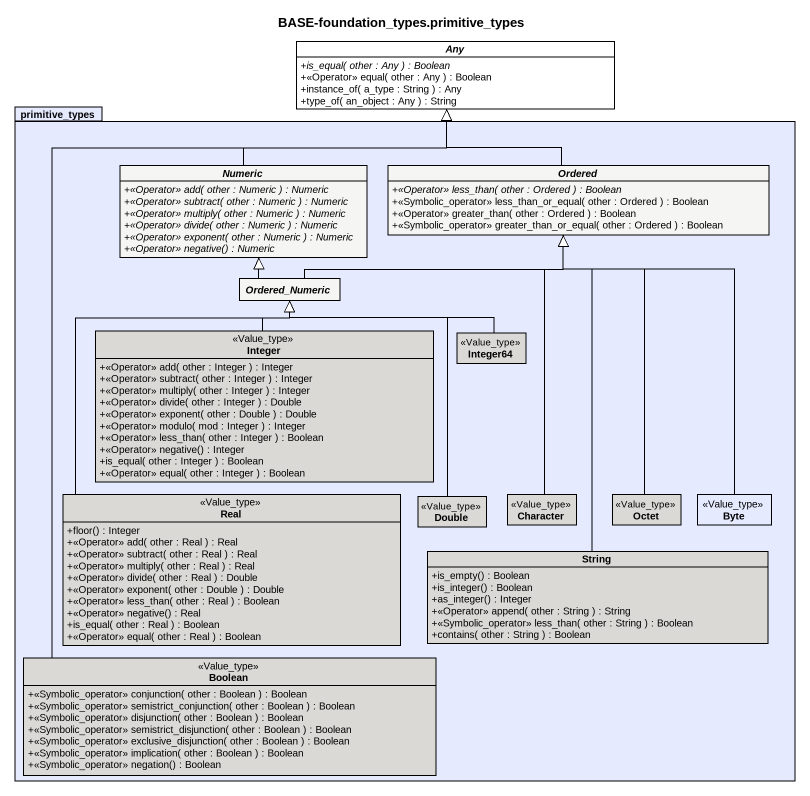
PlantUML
@startuml
title BASE-foundation_types.primitive_types
hide circle
hide empty members
skinparam classAttributeIconSize 0
abstract class Any #FFFFFF {
  {abstract} +is_equal( other : Any ) : Boolean
  +<<Operator>> equal( other : Any ) : Boolean
  +instance_of( a_type : String ) : Any
  +type_of( an_object : Any ) : String
}
package primitive_types #E5EAFF {
  abstract class Numeric #F5F5F4 {
    {abstract} +<<Operator>> add( other : Numeric ) : Numeric
    {abstract} +<<Operator>> subtract( other : Numeric ) : Numeric
    {abstract} +<<Operator>> multiply( other : Numeric ) : Numeric
    {abstract} +<<Operator>> divide( other : Numeric ) : Numeric
    {abstract} +<<Operator>> exponent( other : Numeric ) : Numeric
    {abstract} +<<Operator>> negative() : Numeric
  }
  abstract class Ordered #F5F5F4 {
    {abstract} +<<Operator>> less_than( other : Ordered ) : Boolean
    +<<Symbolic_operator>> less_than_or_equal( other : Ordered ) : Boolean
    +<<Operator>> greater_than( other : Ordered ) : Boolean
    +<<Symbolic_operator>> greater_than_or_equal( other : Ordered ) : Boolean
  }
  abstract class Ordered_Numeric #F5F5F4
  class Integer <<Value_type>> #DAD9D6 {
    +<<Operator>> add( other : Integer ) : Integer
    +<<Operator>> subtract( other : Integer ) : Integer
    +<<Operator>> multiply( other : Integer ) : Integer
    +<<Operator>> divide( other : Integer ) : Double
    +<<Operator>> exponent( other : Double ) : Double
    +<<Operator>> modulo( mod : Integer ) : Integer
    +<<Operator>> less_than( other : Integer ) : Boolean
    +<<Operator>> negative() : Integer
    +is_equal( other : Integer ) : Boolean
    +<<Operator>> equal( other : Integer ) : Boolean
  }
  class Integer64 <<Value_type>> #DAD9D6
  class Real <<Value_type>> #DAD9D6 {
    +floor() : Integer
    +<<Operator>> add( other : Real ) : Real
    +<<Operator>> subtract( other : Real ) : Real
    +<<Operator>> multiply( other : Real ) : Real
    +<<Operator>> divide( other : Real ) : Double
    +<<Operator>> exponent( other : Double ) : Double
    +<<Operator>> less_than( other : Real ) : Boolean
    +<<Operator>> negative() : Real
    +is_equal( other : Real ) : Boolean
    +<<Operator>> equal( other : Real ) : Boolean
  }
  class Double <<Value_type>> #DAD9D6
  class Character <<Value_type>> #DAD9D6
  class Octet <<Value_type>> #DAD9D6
  class Byte <<Value_type>> #E5EAFF
  class String #DAD9D6 {
    +is_empty() : Boolean
    +is_integer() : Boolean
    +as_integer() : Integer
    +<<Operator>> append( other : String ) : String
    +<<Symbolic_operator>> less_than( other : String ) : Boolean
    +contains( other : String ) : Boolean
  }
  class Boolean <<Value_type>> #DAD9D6 {
    +<<Symbolic_operator>> conjunction( other : Boolean ) : Boolean
    +<<Symbolic_operator>> semistrict_conjunction( other : Boolean ) : Boolean
    +<<Symbolic_operator>> disjunction( other : Boolean ) : Boolean
    +<<Symbolic_operator>> semistrict_disjunction( other : Boolean ) : Boolean
    +<<Symbolic_operator>> exclusive_disjunction( other : Boolean ) : Boolean
    +<<Symbolic_operator>> implication( other : Boolean ) : Boolean
    +<<Symbolic_operator>> negation() : Boolean
  }
}
Numeric -up-|> Any
Ordered -up-|> Any
Ordered_Numeric -up-|> Numeric
Ordered_Numeric -right-|> Ordered
Integer -up-|> Ordered_Numeric
Integer64 -left-|> Ordered_Numeric
Real -up-|> Ordered_Numeric
Double -up-|> Ordered_Numeric
Character -up-|> Ordered
Octet -up-|> Ordered
Byte -up-|> Ordered
String -up-|> Ordered
Boolean -up-|> Any
@enduml
